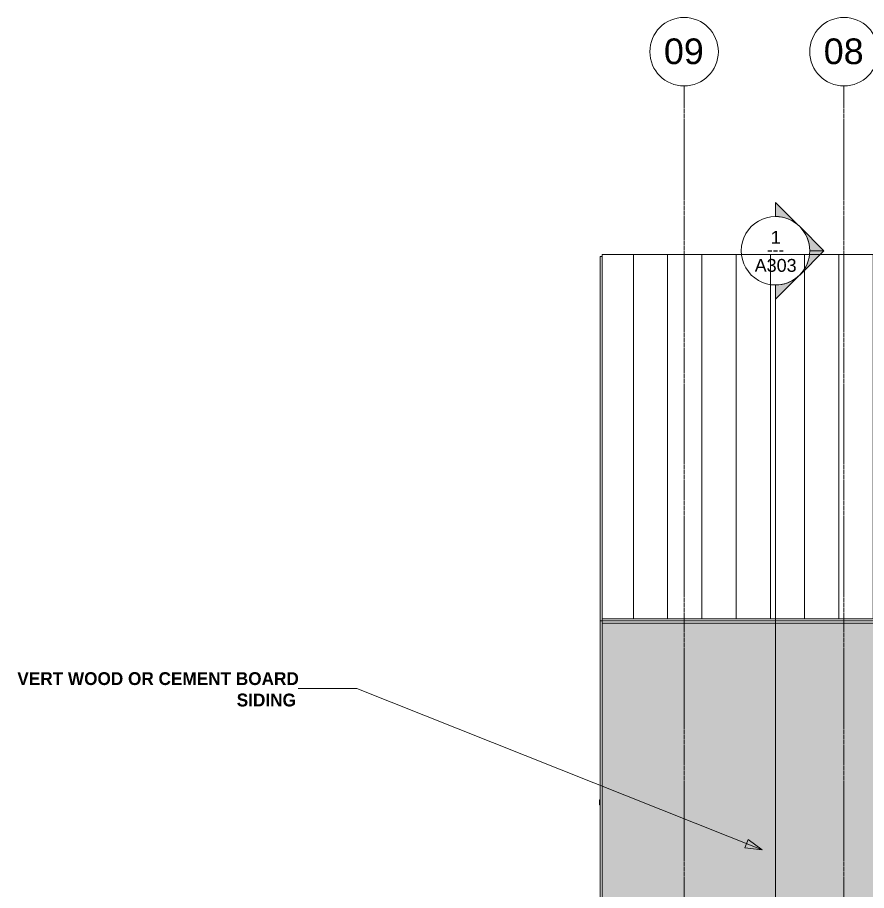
# Model space of a CAD drawing. Header units: inches. Extents: x 1763 to 3276, y -226 to 478.
# Drawn here: x 1812.2 to 2109.7, y 172.2 to 478.1 of the extents above; entities that cross this region are included whole.
import ezdxf

# ---------------------------------------------------------------- set-up
doc = ezdxf.new("R2010")
doc.units = ezdxf.units.IN
doc.header["$MEASUREMENT"] = 0
doc.linetypes.add('Grid Line 1_2_', pattern=[0.8749999999999999, 0.4999999999999999, -0.125, 0.125, -0.125])
for name, color, linetype, lineweight in [('A-GLAZ', 151, 'Continuous', 18), ('A-GLAZ-1', 151, 'Continuous', 9), ('A-ROOF', 132, 'Continuous', 18), ('A-ROOF-PATT-1', 132, 'Continuous', 9), ('A-WALL-PATT-1', 111, 'Continuous', 9), ('G-ANNO-SYMB-1', 111, 'Continuous', 9), ('G-ANNO-TEXT', 231, 'Continuous', 9), ('I-WALL', 2, 'Continuous', 18), ('S-GRID-1', 1, 'Grid Line 1_2_', 9), ('S-GRID-IDEN', 1, 'Continuous', 9)]:
    doc.layers.add(name, color=color, linetype=linetype, lineweight=lineweight)
doc.styles.add('Arial', font='arial.ttf', dxfattribs={"height": 8.999999999999993})
doc.styles.add('Arial_1', font='arial.ttf', dxfattribs={"height": 4.499999999999996})
doc.styles.add('Century Gothic', font='ufonts.com_century-gothic.ttf', dxfattribs={"height": 4.499999999999996})
doc.styles.add('Century Gothic_B', font='GOTHICB.TTF', dxfattribs={"height": 4.499999999999996})

# ---------------------------------------------------------------- blocks, each defined once
blk = doc.blocks.new('Window-Casement-Andersen-A_Series - 3_-3 1_4_ x 3_-3 1_4_-2095458-BUILDING ELEVATION - EAST _CC_')
at = {"layer": 'A-GLAZ-1'}
for p, q in [((2016.33668384768, 161.4080613088844), (2016.149183847681, 161.3750000000016)), ((2016.149183847681, 161.3750000000016), (2016.149183847681, 159.6250000000004)), ((2016.149183847681, 159.6250000000004), (2016.336683847681, 159.6250000000004))]:
    blk.add_line(p, q, dxfattribs=at)
blk = doc.blocks.new('Section - Section Head - Filled-22785-BUILDING ELEVATION - EAST _CC_')
at = {"layer": 'G-ANNO-SYMB-1'}
h = blk.add_hatch(color=256, dxfattribs=at)
edge = h.paths.add_edge_path(flags=0)
edge.add_arc((2800.798738118733, 396.3759802906872), 12.01561779548169, 89.99999999999972, 132.0783950246236, ccw=False)
edge.add_line((2800.798738118733, 408.391598086169), (2800.798738118733, 413.3465430391643))
edge.add_line((2800.798738118733, 413.3465430391643), (2792.746510440414, 405.2943153608459))
h = blk.add_hatch(color=256, dxfattribs=at)
edge = h.paths.add_edge_path(flags=0)
edge.add_line((2792.313456744494, 404.8612616649257), (2783.828175370255, 396.3759802906872))
edge.add_line((2783.828175370255, 396.3759802906872), (2788.798738118733, 396.3759802906872))
edge.add_arc((2800.798738118733, 396.3759802906871), 12.0000000000001, 135.0000000000003, 180.0000000000001, ccw=False)
h = blk.add_hatch(color=256, dxfattribs=at)
edge = h.paths.add_edge_path(flags=0)
edge.add_arc((2800.798738118733, 396.3759802906872), 11.99999999999994, 180.0000000000001, 224.9999999999998, ccw=False)
edge.add_line((2788.798738118733, 396.3759802906872), (2783.828175370255, 396.3759802906872))
edge.add_line((2783.828175370255, 396.3759802906872), (2792.313456744494, 387.8906989164486))
h = blk.add_hatch(color=256, dxfattribs=at)
edge = h.paths.add_edge_path(flags=0)
edge.add_line((2792.746510440414, 387.4576452205285), (2800.798738118733, 379.4054175422099))
edge.add_line((2800.798738118733, 379.4054175422099), (2800.798738118733, 384.3603624952053))
edge.add_arc((2800.798738118733, 396.3759802906871), 12.01561779548195, 227.9216049753763, 270, ccw=False)
for p, q in [((2792.746510440414, 405.2943153608459), (2800.798738118733, 413.3465430391643)), ((2800.798738118733, 413.3465430391643), (2800.798738118733, 408.391598086169)), ((2783.828175370255, 396.3759802906872), (2792.313456744494, 404.8612616649257)), ((2788.798738118733, 396.3759802906872), (2783.828175370255, 396.3759802906872)), ((2792.313456744494, 387.8906989164486), (2783.828175370255, 396.3759802906872)), ((2783.828175370255, 396.3759802906872), (2788.798738118733, 396.3759802906872)), ((2800.798738118733, 379.4054175422099), (2792.746510440414, 387.4576452205285)), ((2800.798738118733, 384.3603624952053), (2800.798738118733, 379.4054175422099))]:
    blk.add_line(p, q, dxfattribs=at)
for centre, radius, start, end in [((2800.798738118733, 396.391598086169), 11.99999999999994, 89.99999999999973, 269.9999999999994), ((2800.798738118733, 396.3759802906872), 12.01561779548169, 89.99999999999933, 132.0783950246232), ((2800.798738118733, 396.391598086169), 12, 269.9999999999996, 90), ((2800.798738118733, 396.3759802906871), 12.0000000000001, 134.9999999999999, 179.9999999999997), ((2800.798738118733, 396.3759802906872), 11.99999999999994, 179.9999999999997, 224.9999999999995), ((2800.798738118733, 396.3759802906871), 12.01561779548195, 227.9216049753759, 269.9999999999996)]:
    blk.add_arc(centre, radius, start, end, dxfattribs=at)
blk = doc.blocks.new('Grid - Grid Head - Circle-50561-BUILDING ELEVATION - EAST _CC_')
at = {"layer": 'S-GRID-IDEN'}
for start, end in [(0, 180), (180, 359.9999999999991)]:
    blk.add_arc((2527.617933847783, 466.144851089382), 12, start, end, dxfattribs=at)

msp = doc.modelspace()

# ---------------------------------------------------------------- hatches: boundary and pattern name
at = {"layer": 'A-ROOF-PATT-1'}
h = msp.add_hatch(dxfattribs=at)
h.set_pattern_fill('FP_10', color=256, style=0, pattern_type=2)
h.set_pattern_definition([(90, (0, 4645.96), (-12, 7.347880794884119e-16), [])])
h.paths.add_polyline_path([(2017.086683847679, 267.3514354326579), (2716.586683847678, 267.3514354326579), (2716.586683847678, 395.0701854326566), (2017.086683847679, 395.0701854326566)], flags=0)
at = {"layer": 'A-WALL-PATT-1'}
h = msp.add_hatch(dxfattribs=at)
h.set_pattern_fill('FP_5', color=256, style=0, pattern_type=2)
h.set_pattern_definition([(90, (2713.587, 32), (-51.125, 3.130503380320422e-15), [24, 0, 0, 0]), (90, (2719.087, 32), (-51.125, 3.130503380320422e-15), [24, 0, 0, 0]), (90, (2719.462, 32), (-51.125, 3.130503380320422e-15), [24, 0, 0, 0]), (90, (2722.962, 32), (-51.125, 3.130503380320422e-15), [24, 0, 0, 0]), (90, (2723.337, 32), (-51.125, 3.130503380320422e-15), [24, 0, 0, 0]), (90, (2728.837, 32), (-51.125, 3.130503380320422e-15), [24, 0, 0, 0]), (90, (2729.212, 32), (-51.125, 3.130503380320422e-15), [24, 0, 0, 0]), (90, (2740.587, 32), (-51.125, 3.130503380320422e-15), [24, 0, 0, 0]), (90, (2740.962, 32), (-51.125, 3.130503380320422e-15), [24, 0, 0, 0]), (90, (2744.462, 32), (-51.125, 3.130503380320422e-15), [24, 0, 0, 0]), (90, (2744.837, 32), (-51.125, 3.130503380320422e-15), [24, 0, 0, 0]), (90, (2748.337, 32), (-51.125, 3.130503380320422e-15), [24, 0, 0, 0]), (90, (2748.712, 32), (-51.125, 3.130503380320422e-15), [24, 0, 0, 0]), (90, (2754.587, 32), (-51.125, 3.130503380320422e-15), [24, 0, 0, 0]), (90, (2754.962, 32), (-51.125, 3.130503380320422e-15), [24, 0, 0, 0]), (90, (2760.462, 32), (-51.125, 3.130503380320422e-15), [24, 0, 0, 0]), (90, (2760.837, 32), (-51.125, 3.130503380320422e-15), [24, 0, 0, 0]), (90, (2764.337, 32), (-51.125, 3.130503380320422e-15), [24, 0, 0, 0]), (90, (2734.712, 32), (-51.125, 3.130503380320422e-15), [24, 0, 0, 0]), (90, (2735.087, 32), (-51.125, 3.130503380320422e-15), [24, 0, 0, 0])])
h.paths.add_polyline_path([(2238.565248313736, 28.99999999999647), (2666.33668384768, 28.99999999999988), (2666.33668384768, 117.9375000000014), (2717.336683847679, 117.9375000000014), (2717.336683847679, 265.8943286514703), (2017.086683847679, 265.8943286514703), (2017.086683847679, 134.6249999999999), (2210.33668384768, 134.6249999999999), (2210.33668384768, 28.99999999999656), (2238.113598458968, 28.99999999999647)], flags=0)
h.paths.add_polyline_path([(2568.961683847672, 47.75000000000099), (2568.961683847672, 88.18750000000138), (2610.711683847672, 88.18750000000138), (2610.711683847672, 47.75000000000099), (2601.347964404205, 47.75000000000099)], flags=0)
h.paths.add_polyline_path([(2568.961683847672, 203.6250000000015), (2568.961683847671, 244.0625000000021), (2687.461683847671, 244.0625000000021), (2687.461683847671, 203.6250000000018), (2583.186246106943, 203.6250000000018)], flags=0)
h.paths.add_polyline_path([(2316.961683847664, 203.6250000000018), (2275.211683847664, 203.6250000000018), (2275.211683847664, 244.0625000000022), (2316.961683847664, 244.0625000000021), (2316.961683847664, 205.3750000000018)], flags=0)
h.paths.add_polyline_path([(2516.211683847668, 203.6250000000018), (2474.461683847668, 203.6250000000018), (2474.461683847669, 244.0625000000021), (2516.211683847668, 244.0625000000021), (2516.211683847668, 205.3750000000018)], flags=0)
at = {"layer": 'G-ANNO-TEXT'}
msp.add_hatch(color=256, dxfattribs=at).paths.add_polyline_path([(2073.167951119911, 186.4063227073246), (2068.187630536817, 190.1186118393419), (2066.998722409953, 187.1310991102976)], flags=0)

# ---------------------------------------------------------------- linework, layer by layer
at = {"layer": 'A-ROOF'}
for p, q in [((2716.58668384768, 395.0701854326563), (2017.086683847681, 395.0701854326563)), ((2017.086683847681, 395.0701854326563), (2017.086683847681, 266.6443286514698)), ((2017.086683847681, 267.3514354326577), (2716.58668384768, 267.3514354326577))]:
    msp.add_line(p, q, dxfattribs=at)
at = {"layer": 'G-ANNO-SYMB-1'}
msp.add_line((2077.798738118734, 384.3759802906874), (2077.798738118734, -196.8990835732373), dxfattribs=at)
at = {"layer": 'G-ANNO-TEXT'}
for p, q in [((1931.08434061657, 242.9498003566134), (1910.535512422339, 242.9498003566134)), ((2073.167951119911, 186.4063227073246), (1931.08434061657, 242.9498003566134)), ((2068.187630536817, 190.1186118393419), (2066.998722409953, 187.1310991102976)), ((2073.167951119911, 186.4063227073246), (2068.187630536817, 190.1186118393419)), ((2066.998722409953, 187.1310991102976), (2073.167951119911, 186.4063227073246))]:
    msp.add_line(p, q, dxfattribs=at)
at = {"layer": 'I-WALL'}
for p, q in [((2016.336683847681, 134.6249999999998), (2016.336683847681, 394.3630786514593)), ((2016.336683847681, 394.3630786514593), (2017.086683847681, 394.3630786514593)), ((2716.58668384768, 266.6443286514696), (2016.336683847681, 266.6443286514676)), ((2017.086683847681, 266.6443286514698), (2017.086683847681, 134.6249999999998)), ((2717.33668384768, 265.8943286514701), (2017.086683847681, 265.8943286514701))]:
    msp.add_line(p, q, dxfattribs=at)
at = {"layer": 'S-GRID-1'}
for p, q in [((2045.774183847684, -165.0735714449609), (2045.774183847684, 454.1448510893824)), ((2101.774183847684, -165.0735714449607), (2101.774183847684, 454.1448510893824))]:
    msp.add_line(p, q, dxfattribs=at)

# ---------------------------------------------------------------- block references
at = {"layer": 'A-GLAZ'}
msp.add_blockref('Window-Casement-Andersen-A_Series - 3_-3 1_4_ x 3_-3 1_4_-2095458-BUILDING ELEVATION - EAST _CC_', (0, 42.63230965503831), dxfattribs=at)
at = {"layer": 'G-ANNO-SYMB-1', "extrusion": (0, 0, -1)}
msp.add_blockref('Section - Section Head - Filled-22785-BUILDING ELEVATION - EAST _CC_', (-4878.597476237461, 0), dxfattribs=at)
at = {"layer": 'S-GRID-IDEN'}
for p in [(-481.843750000101, 0), (-425.8437500001015, 0)]:
    msp.add_blockref('Grid - Grid Head - Circle-50561-BUILDING ELEVATION - EAST _CC_', p, dxfattribs=at)

# ---------------------------------------------------------------- texts
at = {"layer": 'G-ANNO-SYMB-1', "char_height": 4.499999999999996, "attachment_point": 1}
for s, insert, width, style in [('1', (2076.138249880855, 403.3302985207711), 4.241999999999996, 'Arial_1'), ('---', (2074.812594337497, 399.0769520640782), 7.726499999999994, 'Century Gothic'), ('A303', (2070.516202636761, 393.5121764261048), 17.87699999999998, 'Arial_1')]:
    msp.add_mtext(s, dxfattribs=dict(at, insert=insert, width=width, style=style))
at = {"layer": 'G-ANNO-TEXT', "char_height": 4.499999999999996, "attachment_point": 1, "style": 'Century Gothic_B'}
for s, insert, width in [('VERT WOOD OR CEMENT BOARD', (1812.154410060134, 248.7021625613378), 119.2304999999999), ('SIDING', (1889.029410060134, 241.2021625613378), 26.05799999999998)]:
    msp.add_mtext(s, dxfattribs=dict(at, insert=insert, width=width))
at = {"layer": 'S-GRID-IDEN', "char_height": 8.999999999999993, "width": 16.96799999999999, "attachment_point": 1, "style": 'Arial'}
for s, insert in [('09', (2038.704160486732, 470.7888208297113)), ('08', (2094.704160486732, 470.7888208297113))]:
    msp.add_mtext(s, dxfattribs=dict(at, insert=insert))

doc.saveas('drawing.dxf')
